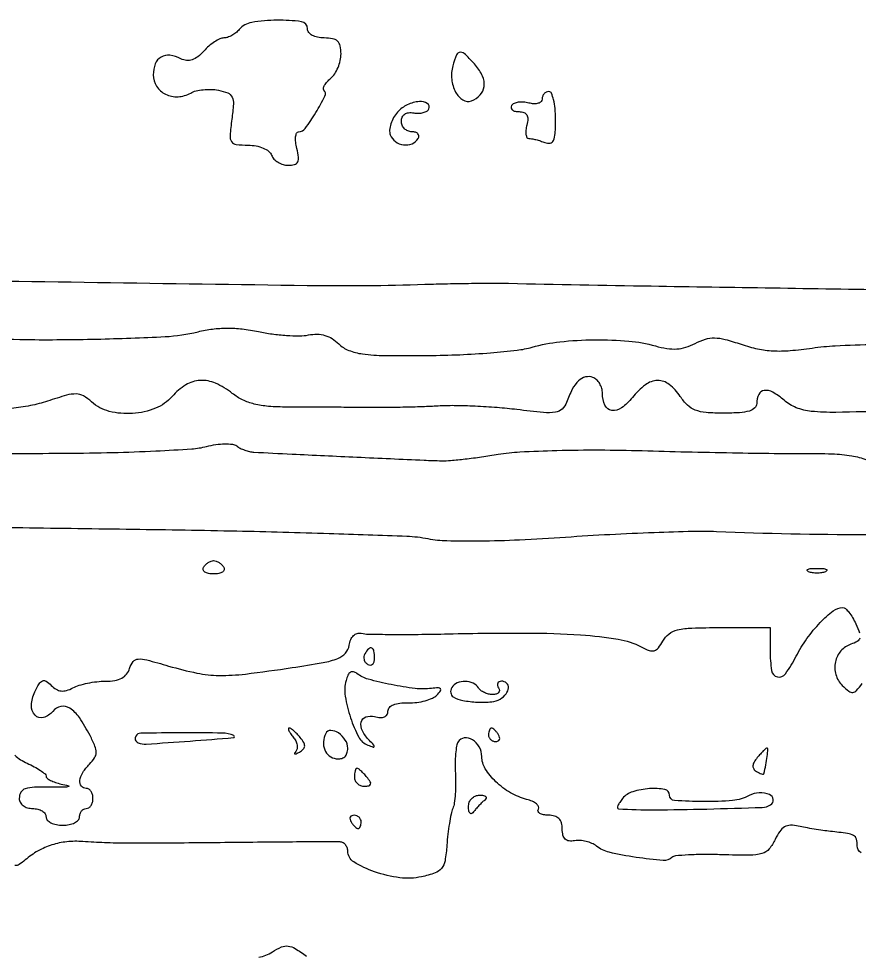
# Model space of a CAD drawing. Extents: x 0 to 5034, y 0 to 2560.
# Drawn here: x 2862.9 to 2988.3, y 2199.1 to 2338.9 of the extents above; entities that cross this region are included whole.
import ezdxf

# ---------------------------------------------------------------- set-up
doc = ezdxf.new("R2010")
doc.units = 0

msp = doc.modelspace()

# ---------------------------------------------------------------- linework, layer by layer
for points in [[(3315.229798, 2294.725646, 0.000021), (3228.5, 2295.347967, -0.000415)], [(3153.440625, 2296.014433, -0.0004), (3123.376065, 2296.368091, -0.005012), (3112, 2296.625099, 0.00301), (3102.836483, 2296.868833, 0.000885), (3088.771875, 2297.133297, 0.000889), (3072.949139, 2297.374683, 0.000955), (3057.5, 2297.553406, -0.0009), (3030.60954, 2297.861568, -0.000352), (2993.485669, 2298.380014, -0.000324), (2957.274275, 2298.934713, -0.001442), (2936, 2299.335761, 0.006301), (2933.728521, 2299.356503, 0.002222), (2930.471875, 2299.330727, 0.002205), (2926.892774, 2299.270703, 0.002587), (2923.5, 2299.18127, -0.011323), (2905.95273, 2299.025391, -0.000472), (2843.375512, 2299.945715, -0.000425)], [(2856.5, 2291.393112, 0.022028), (2864.006653, 2290.985561, 0.008318), (2874.520422, 2291.05333, 0.006838), (2884.76007, 2291.429863, 0.048479), (2889.67311, 2292.1589, -0.030014), (2891.829173, 2292.560568, -0.030552), (2894.005001, 2292.698024, -0.029277), (2896.264814, 2292.570132, -0.023387), (2898.67311, 2292.176941, 0.018754), (2900.715675, 2291.82401, 0.016662), (2902.861165, 2291.608151, 0.016966), (2904.804884, 2291.543939, 0.04824), (2906.152132, 2291.675455, -0.053181), (2907.43162, 2291.787635, -0.06705), (2908.605428, 2291.606976, -0.067942), (2909.677568, 2291.125244, -0.056615), (2910.656628, 2290.347868, 0.102873), (2912.145559, 2289.37416, 0.061176), (2914.205741, 2288.843865, 0.029854), (2917.539751, 2288.60996, 0.004902), (2924.004497, 2288.606422, 0.008609), (2928.698867, 2288.730738, 0.009111), (2933.298196, 2289.015871, 0.008791), (2937.247217, 2289.402998, 0.040491), (2939.5, 2289.850845, -0.043057), (2943.658282, 2290.655382, -0.02378), (2948.828583, 2290.953028, -0.023796), (2953.938364, 2290.760653, -0.048559), (2957.882094, 2290.033815, 0.031314), (2959.606319, 2289.654231, 0.054393), (2961.068946, 2289.587775, 0.059242), (2962.423017, 2289.836441, 0.045697), (2963.8121, 2290.409533, -0.045333), (2965.34589, 2291.043633, -0.080371), (2966.697203, 2291.235469, -0.060637), (2968.284977, 2291.010904, -0.016694), (2970.703413, 2290.27599, 0.030067), (2973.138939, 2289.606445, 0.038976), (2975.434596, 2289.30573, 0.033806), (2977.99083, 2289.34471, 0.016009), (2981.266806, 2289.722615, -0.024852), (2984.725244, 2290.059737, -0.00553), (2990.662749, 2290.276063, -0.00573)], [(2992.960888, 2280.310531, -0.003462), (2984.799957, 2280.11938, -0.029527), (2981.144431, 2280.274982, -0.068778), (2978.911667, 2280.818816, -0.08475), (2977.081811, 2281.929045, 0.046866), (2975.4058, 2283.127555, 0.162952), (2974.119322, 2283.393778, 0.259083), (2973.303106, 2282.80362, 0.109878), (2973, 2281.440983, -0.211675), (2972.704393, 2280.774014, -0.112867), (2971.90249, 2280.323745, -0.056723), (2970.457984, 2280.070544, -0.015051), (2968.11501, 2280, -0.018763), (2965.442153, 2280.100337, -0.072865), (2963.829759, 2280.461774, -0.100683), (2962.667712, 2281.201177, -0.055905), (2961.591957, 2282.5, 0.079568), (2959.957666, 2284.29402, 0.175712), (2958.226601, 2284.87784, 0.158331), (2956.3939, 2284.236453, 0.061818), (2954.453076, 2282.338691, -0.065361), (2952.838615, 2280.782188, -0.195811), (2951.381891, 2280.410448, -0.261616), (2950.369203, 2281.178117, -0.102962), (2950, 2282.952028, 0.071464), (2949.893398, 2283.694068, 0.063691), (2949.580852, 2284.408129, 0.066846), (2949.118717, 2284.987528, 0.099732), (2948.573113, 2285.33357, 0.153625), (2947.47239, 2285.401395, 0.129217), (2946.44308, 2284.838632, 0.083664), (2945.49452, 2283.581787, 0.033841), (2944.631963, 2281.607568, -0.120896), (2943.97708, 2280.618575, -0.151555), (2942.988861, 2280.147936, -0.059572), (2941.215879, 2280.104233, -0.006784), (2937.226729, 2280.536448, 0.011067), (2934.285786, 2280.829634, 0.008072), (2931.007227, 2281.030158, 0.008162), (2927.891463, 2281.11935, 0.017755), (2925.5, 2281.06383, -0.006391), (2923.156158, 2280.956085, -0.003248), (2920.20625, 2280.877423, -0.003226), (2917.161559, 2280.835676, -0.004819), (2914.5, 2280.842009, 0.000934), (2911.799354, 2280.869423, 0.00058), (2908.63028, 2280.891998, 0.000582), (2905.503307, 2280.907007, 0.001053), (2902.943507, 2280.910926, -0.019872), (2900.174626, 2281.019424, -0.041644), (2898.049402, 2281.367068, -0.051418), (2896.320343, 2281.994559, -0.053963), (2894.785778, 2282.953867, 0.062144), (2892.287123, 2284.459756, 0.117739), (2889.989372, 2284.887045, 0.125628), (2887.847703, 2284.223405, 0.076313), (2885.813051, 2282.5, -0.119122), (2883.337545, 2280.740291, -0.078452), (2879.91544, 2279.959723, -0.07882), (2876.436177, 2280.272442, -0.122763), (2873.795088, 2281.685443, 0.053882), (2872.573285, 2282.572359, 0.126373), (2871.493544, 2282.869826, 0.074313), (2870.060651, 2282.681127, 0.010555), (2867.216347, 2281.800033, -0.031804), (2864.661226, 2281.125997, -0.024829), (2861.820177, 2280.712038, -0.022097)], [(2856.6125, 2273.93502, -0.000238), (2863.042535, 2273.982063, -0.000188), (2870, 2274.027049, 0.004638), (2876.952613, 2274.133893, 0.00589), (2883.367991, 2274.36766, 0.004691), (2888.732257, 2274.676901, 0.047604), (2890.933585, 2275.036901, -0.027906), (2892.326279, 2275.321304, -0.032562), (2893.671814, 2275.42991, -0.034449), (2894.798424, 2275.369659, -0.136151), (2895.433585, 2275.10639, 0.05078), (2895.950552, 2274.780761, 0.029375), (2896.627366, 2274.493095, 0.0291), (2897.347711, 2274.282066, 0.042872), (2898, 2274.189409, 0.001924), (2903.693651, 2273.89555, 0.000435), (2913.365967, 2273.442084, 0.000229), (2923.379, 2272.985967, 0.006348), (2926, 2272.901104, 0.026578), (2927.342169, 2272.946048, 0.006782), (2929.507596, 2273.163711, 0.006892), (2931.976397, 2273.480273, 0.006938), (2934.430115, 2273.864147, -0.029135), (2937.6933, 2274.227225, -0.006823), (2943.191912, 2274.441282, -0.00701), (2949.534279, 2274.512604, -0.006834), (2955.930115, 2274.407438, 0.001728), (2962.502444, 2274.232224, 0.001512), (2969.37516, 2274.09356, 0.00152), (2975.585232, 2274.005931, 0.004535), (2979.836387, 2273.997421, -0.010323), (2984.253014, 2273.937451, -0.033433), (2987.168734, 2273.641773, -0.048004), (2989.393251, 2273.04085, -0.048488)], [(3025.652663, 2262.067992, -0.002587), (2989.182519, 2261.852044, -0.010522), (2967, 2262.302326, 0.015783), (2963.480245, 2262.336735, 0.003905), (2957.710937, 2262.165919, 0.003991), (2951.105626, 2261.865882, 0.00399), (2944.505318, 2261.460411, -0.005777), (2937.621018, 2261.062176, -0.008762), (2931.627266, 2260.890075, -0.009184), (2926.794992, 2260.924796, -0.041943), (2924.005318, 2261.231178, 0.038753), (2920.825956, 2261.600873, 0.001562), (2909.220312, 2262.009208, 0.002732), (2895.460344, 2262.37506, 0.00193), (2880, 2262.641876, -0.000278), (2863.520382, 2262.871793, -0.00026), (2846.66875, 2263.125009, -0.000258)], [(2934.647086, 2196.681372, 0.000372), (2984.60265, 2196.26381, 0.000076), (3013.877148, 2196.045363, 0.000121), (3038.939529, 2195.868262, 0.000024), (3061.03293, 2195.718559, 0.005982)], [(2862.334444, 2228.944862, 0.077672), (2864.166667, 2227.765932, -0.018923), (2865.25201, 2227.235534, -0.027033), (2866.167708, 2226.678574, -0.025747), (2866.843999, 2226.16233, -0.220295), (2867, 2225.82544, 0.231744), (2867.145181, 2225.529026, 0.045134), (2867.660937, 2225.198666, 0.039555), (2868.388229, 2224.890814, 0.027419), (2869.25, 2224.655535, -0.007356), (2870.34769, 2224.402671, -0.664799), (2870.366914, 2224.280646, -0.137799), (2870.056084, 2224.191346, -0.003137), (2868.5, 2224.191947, 0.007319), (2865.256761, 2224.166068, 0.069065), (2863.886214, 2223.944147, 0.192239), (2863.24257, 2223.425482, 0.128874), (2863, 2222.5, 0.130775), (2863.153209, 2221.924246, 0.10214), (2863.583333, 2221.4375, 0.08892), (2864.230589, 2221.111864, 0.072314), (2865, 2221, -0.060614), (2865.764809, 2220.906942, -0.079275), (2866.4125, 2220.632812, -0.09728), (2866.846152, 2220.226754, -0.157354), (2867, 2219.75, 0.191087), (2867.189346, 2219.272647, 0.088204), (2867.734375, 2218.867188, 0.068025), (2868.543227, 2218.592117, 0.048028), (2869.5, 2218.5, 0.048028), (2870.456773, 2218.592117, 0.068025), (2871.265625, 2218.867188, 0.088204), (2871.810654, 2219.272647, 0.191087), (2872, 2219.75, -0.078509), (2872.075441, 2220.227503, -0.090584), (2872.29375, 2220.632812, -0.10078), (2872.618619, 2220.903776, -0.124206), (2873, 2221, 0.148195), (2873.381354, 2221.115568, 0.098894), (2873.70625, 2221.440625, 0.082425), (2873.925306, 2221.926543, 0.064853), (2874, 2222.5, 0.064853), (2873.925306, 2223.073457, 0.082425), (2873.70625, 2223.559375, 0.098894), (2873.381354, 2223.884432, 0.148195), (2873, 2224, -0.231289), (2872.274398, 2224.354618, -0.201747), (2872.052449, 2225.17742, -0.107446), (2872.489866, 2226.380415, -0.055703), (2873.49258, 2227.635437, 0.05184), (2874.238366, 2228.554278, 0.141614), (2874.480798, 2229.346789, 0.103038), (2874.297189, 2230.302302, 0.020516), (2873.558517, 2231.886841, 0.029542), (2871.967967, 2234.562581, 0.100088), (2870.525043, 2235.978357, 0.197288), (2869.211186, 2236.226704, 0.170451), (2868, 2235.5, -0.14726), (2866.612077, 2234.57942, -0.286664), (2865.377334, 2234.914667, -0.200005), (2864.828364, 2236.406893, -0.099995), (2865.31811, 2238.394323, -0.022929), (2865.967204, 2239.620728, -0.167176), (2866.465853, 2240.046627, -0.244036), (2867.010193, 2239.990288, -0.050932), (2867.778427, 2239.36443, 0.063292), (2868.514526, 2238.794339, 0.105554), (2869.255039, 2238.547101, 0.099555), (2870.062776, 2238.617186, 0.051643), (2871.003705, 2239.001983, -0.049624), (2871.930465, 2239.385349, -0.022667), (2873.201495, 2239.706832, -0.022183), (2874.582239, 2239.926895, -0.028431), (2875.866871, 2240, 0.0403), (2877.251517, 2240.111784, 0.081269), (2878.286962, 2240.458709, 0.101203), (2879.01167, 2241.053427, 0.093913), (2879.468286, 2241.900077, -0.087083), (2880.001846, 2242.922304, -0.216485), (2880.72971, 2243.31018, -0.080886), (2882.011748, 2243.183887, -0.006527), (2885.285673, 2242.268387, 0.021143), (2889.515708, 2241.217774, 0.046957), (2892.814234, 2240.86241, 0.033781), (2896.730121, 2241.074314, 0.006683), (2903.696504, 2242.020268, 0.007145), (2908.31653, 2242.778258, 0.04949), (2910.52166, 2243.402348, 0.117384), (2911.667546, 2244.200508, 0.145023), (2912.220245, 2245.372518, -0.060322), (2912.455091, 2246.210907, -0.099699), (2912.86415, 2246.818746, -0.124013), (2913.40531, 2247.137956, -0.129562), (2914.023741, 2247.155572, 0.052988), (2915.048628, 2247.028524, 0.002636), (2918.444474, 2246.987139, 0.004225), (2922.487165, 2246.993344, 0.00304), (2927, 2247.065845, -0.005665), (2938.703877, 2247.192429, -0.016763), (2946.734521, 2246.918984, -0.02325), (2952.357882, 2246.274832, -0.082902), (2955.778384, 2245.118605, 0.035498), (2956.96233, 2244.589276, 0.154557), (2957.720424, 2244.556827, 0.164026), (2958.33287, 2244.966066, 0.041317), (2958.993196, 2245.987287, -0.10976), (2959.901567, 2247.044022, -0.103038), (2961.192194, 2247.646518, -0.049742), (2963.33924, 2247.931594, -0.008151), (2967.535184, 2248), (2975, 2248), (2975, 2244.559017, 0.036637), (2975.218778, 2241.577252, 0.312096), (2976.086491, 2240.648651, 0.300363), (2977.296667, 2241.117104, 0.03519), (2978.880449, 2243.71468, -0.035569), (2980.500076, 2246.366529, -0.035995), (2982.473377, 2248.750838, -0.036721), (2984.42378, 2250.510642, -0.166684), (2985.850916, 2251, -0.189887), (2986.241559, 2250.846095, -0.037293), (2986.763249, 2250.281173, -0.034776), (2987.306384, 2249.489921, -0.026133), (2987.79393, 2248.552929, -0.024053), (2988.334294, 2247.197788, -0.142959)], [(2988.369979, 2246.44452, -0.203257), (2987.992188, 2245.93467, -0.056236), (2987.062416, 2245.51981, 0.138413), (2985.562982, 2244.532255, 0.127262), (2984.741609, 2242.875016, 0.123442), (2984.814664, 2240.986298, 0.125934), (2985.771345, 2239.371512, 0.026538), (2986.742883, 2238.497973, 0.194774), (2987.328917, 2238.320192, 0.189241), (2987.883404, 2238.597854, 0.024861), (2988.730212, 2239.639103, 0.050129)], [(2988.570507, 2214.392103, -0.257447), (2988, 2215.426676, 0.064121), (2987.868355, 2216.448989, 0.207962), (2987.45498, 2216.97484, 0.089881), (2986.543918, 2217.271937, 0.007053), (2984, 2217.583432, -0.00873), (2982.876296, 2217.724853, -0.005397), (2981.560583, 2217.928346, -0.005412), (2980.264737, 2218.157547, -0.009687), (2979.20624, 2218.377918, 0.060926), (2978.03508, 2218.498895, 0.127036), (2977.157532, 2218.254619, 0.112896), (2976.442549, 2217.589814, 0.042371), (2975.767937, 2216.390023, -0.069868), (2974.868902, 2214.978206, -0.147077), (2973.786597, 2214.28113, -0.0705), (2971.985353, 2214.028462, -0.007755), (2967.805181, 2214.099164, 0.008784), (2965.147539, 2214.138642, 0.012818), (2962.806743, 2214.072267, 0.00829), (2960.875746, 2213.935783, 0.176359), (2960.363732, 2213.697066, -0.222446), (2959.062312, 2213.225496, -0.014711), (2955.001362, 2213.713307, -0.019097), (2951.010446, 2214.469093, -0.111597), (2949.096376, 2215.388091, 0.065184), (2948.423849, 2215.79096, 0.042141), (2947.562694, 2216.081409, 0.041875), (2946.656239, 2216.225239, 0.060443), (2945.846376, 2216.187083, -0.07201), (2945.006755, 2216.166889, -0.161097), (2944.435856, 2216.435082, -0.147232), (2944.105661, 2217.012035, -0.056922), (2944, 2217.937142, 0.067863), (2943.874445, 2218.857948, 0.129067), (2943.500466, 2219.499534, 0.129249), (2942.860007, 2219.87415, 0.068151), (2941.940983, 2220, -0.042275), (2941.190194, 2220.063593, -0.091788), (2940.648983, 2220.262415, -0.169527), (2940.401973, 2220.555788, -0.233491), (2940.434072, 2220.893326, 0.248675), (2940.459624, 2221.279258, 0.113409), (2940.145822, 2221.694449, 0.072447), (2939.52233, 2222.079378, 0.04066), (2938.677497, 2222.366095, -0.070626), (2936.283928, 2223.341385, -0.059015), (2934.090486, 2224.994483, -0.063413), (2932.518038, 2226.93736, -0.13933), (2932, 2228.760307, 0.12807), (2931.625664, 2230.19779, 0.128589), (2930.598118, 2231.267533, 0.17001), (2929.38909, 2231.528948, 0.22713), (2928.457382, 2230.931042, 0.099441), (2928.233991, 2230.329065, 0.018171), (2928.090123, 2229.143645, 0.018903), (2928.023813, 2227.722701, 0.016178), (2928.059057, 2226.224716, -0.01631), (2928.094792, 2224.688692, -0.016307), (2928.030329, 2223.15351, -0.016366), (2927.886645, 2221.819639, -0.060004), (2927.668691, 2221, 0.043898), (2927.419014, 2220.169454, 0.010989), (2927.162137, 2218.776051, 0.01114), (2926.938074, 2217.163308, 0.011002), (2926.784991, 2215.535492, -0.023265), (2926.508807, 2213.21146, -0.128267), (2925.999039, 2212.069784, -0.140977), (2925.021164, 2211.378144, -0.030197), (2923, 2210.807618, -0.085989), (2919.756338, 2210.667449, -0.052007), (2916.004726, 2211.554929, -0.053482), (2912.912416, 2213.022346, -0.260906), (2912, 2214.651874, 0.091038), (2911.905034, 2215.169125, 0.093328), (2911.632812, 2215.613858, 0.096678), (2911.226984, 2215.917691, 0.106151), (2910.75, 2216.0336, 0.008329), (2909.839101, 2216.042907, 0.0002), (2905.607812, 2216.013961, 0.000438), (2900.646755, 2215.973697, 0.000298), (2895, 2215.919562, -0.000503), (2884.255171, 2215.820973, -0.003716), (2879.129523, 2215.817198, -0.007624), (2875.717273, 2215.892089, -0.009059), (2872.5, 2216.070216, 0.044071), (2870.096274, 2216.034982, 0.05161), (2867.864732, 2215.56897, 0.052302), (2865.800512, 2214.663171, 0.04734), (2863.893382, 2213.322772, -0.033629), (2862.975925, 2212.639681, -0.157698), (2862.348281, 2212.472746, -0.168284)], [(2898.729945, 2198.827479, 0.108538), (2900.754937, 2199.588702, -0.039061), (2902.122843, 2200.331947, -0.137024), (2903.105346, 2200.477709, -0.10841), (2904.151592, 2200.106382, -0.019907), (2905.857587, 2198.947169, 0.136476)]]:
    msp.add_lwpolyline(points, format="xyb")
for points in [[(2895.803211, 2337.25, -0.050579), (2895.31187, 2336.771695, -0.041939), (2894.703861, 2336.367188, -0.043683), (2894.076838, 2336.090243, -0.082337), (2893.532543, 2336, 0.110702), (2892.941631, 2335.867546, 0.034765), (2892.145978, 2335.421952, 0.032808), (2891.300777, 2334.785262, 0.031017), (2890.529121, 2334.032178, -0.042819), (2889.634475, 2333.19932, -0.085778), (2888.786284, 2332.743716, -0.105752), (2887.957649, 2332.651305, -0.093798), (2887.124133, 2332.897051, 0.084821), (2885.481054, 2333.413461, 0.167713), (2884.156466, 2333.149017, 0.172148), (2883.299563, 2332.132608, 0.090118), (2883, 2330.484054, 0.142987), (2883.495525, 2328.786718, 0.138734), (2884.830983, 2327.598811, 0.128027), (2886.683727, 2327.229766, 0.113522), (2888.575155, 2327.782121, -0.068694), (2889.374187, 2328.094826, -0.033494), (2890.455715, 2328.279248, -0.032443), (2891.625921, 2328.322644, -0.040293), (2892.708466, 2328.2049, -0.048654), (2894.105765, 2327.793835, -0.191266), (2894.743546, 2327.186061, -0.125347), (2894.93708, 2326.13519, -0.016517), (2894.708289, 2323.861796, 0.013359), (2894.448538, 2321.434738, 0.161216), (2894.668582, 2320.534704, 0.227497), (2895.350102, 2320.103661, 0.029152), (2897.126541, 2320, -0.04467), (2898.325134, 2319.892704, -0.056337), (2899.391213, 2319.573276, -0.066094), (2900.202666, 2319.091635, -0.134993), (2900.638374, 2318.5, 0.099011), (2901.000992, 2317.92645, 0.066856), (2901.606563, 2317.440625, 0.063836), (2902.352061, 2317.112074, 0.072025), (2903.126041, 2317, 0.063057), (2904.064787, 2317.118862, 0.214251), (2904.535449, 2317.494832, 0.152458), (2904.658118, 2318.200669, 0.028856), (2904.410644, 2319.5, -0.032094), (2904.234536, 2320.45833, -0.055886), (2904.22976, 2321.265625, -0.08287), (2904.381791, 2321.812605, -0.291438), (2904.675984, 2322, 0.238812), (2905.661621, 2322.499236, 0.021903), (2907.233984, 2324.851107, 0.020626), (2908.595613, 2327.318475, 0.32265), (2908.449483, 2328.217183, -0.260391), (2908.369461, 2328.499795, -0.073562), (2908.545625, 2328.940343, -0.054037), (2908.928056, 2329.459138, -0.033732), (2909.475834, 2329.979944, 0.076132), (2910.059718, 2330.637529, 0.044487), (2910.552276, 2331.571719, 0.043296), (2910.887569, 2332.619293, 0.055864), (2911, 2333.622445, 0.051079), (2910.878567, 2334.808014, 0.152761), (2910.487125, 2335.512244, 0.145926), (2909.750896, 2335.886681, 0.045203), (2908.5, 2336, -0.048495), (2907.505811, 2336.096653, -0.077346), (2906.704809, 2336.38742, -0.102582), (2906.185933, 2336.830752, -0.166334), (2906, 2337.374202, 0.374764), (2905.083196, 2338.425586, 0.037198), (2901.465729, 2338.650815, 0.037983), (2897.670604, 2338.315563, 0.179127)], [(2927.667972, 2331.838327, 0.090646), (2927.516491, 2329.82181, 0.095727), (2928.096731, 2327.923826, 0.12833), (2929.179382, 2326.744837, 0.239189), (2930.437936, 2326.614557, 0.113479), (2931.748272, 2327.49646, 0.15978), (2932.338135, 2328.764095, 0.135765), (2932.104421, 2330.297646, 0.073465), (2931.070241, 2331.919011, 0.016705), (2929.553117, 2333.554549, 0.206159), (2928.782354, 2333.865006, 0.299537), (2928.206202, 2333.465935, 0.031805)], [(2941, 2326.883369, -0.196983), (2940.841275, 2326.496111, -0.126681), (2940.419485, 2326.242817, -0.086541), (2939.775012, 2326.167635, -0.049856), (2939.000996, 2326.289489, 0.046215), (2938.194768, 2326.422423, 0.054994), (2937.424696, 2326.392509, 0.064046), (2936.801315, 2326.21553, 0.15438), (2936.441979, 2325.90612, 0.175788), (2936.370451, 2325.563058, 0.188743), (2936.538692, 2325.266173, 0.117061), (2936.955556, 2325.06528, 0.054056), (2937.557614, 2325, -0.08139), (2938.288211, 2324.880281, -0.182778), (2938.716181, 2324.529639, -0.147627), (2938.858505, 2323.920933, -0.048119), (2938.710251, 2323, 0.037088), (2938.569476, 2322.233504, 0.064378), (2938.583098, 2321.5875, 0.097659), (2938.738143, 2321.155205, 0.263809), (2939.011832, 2321, -0.047225), (2939.434213, 2320.960017, -0.014583), (2940.058851, 2320.821697, -0.014444), (2940.752121, 2320.625364, -0.015389), (2941.418213, 2320.393011, 0.138026), (2942.196683, 2320.321119, 0.245804), (2942.690662, 2320.707898, 0.092826), (2942.9415, 2321.735829, 0.013557), (2943, 2323.893011, 0.022975), (2942.927636, 2325.467001, 0.036755), (2942.70625, 2326.793572, 0.042227), (2942.387429, 2327.745296, 0.29927), (2942, 2328, 0.110888), (2941.618511, 2327.914342, 0.100006), (2941.29375, 2327.67199, 0.094768), (2941.075911, 2327.309713, 0.088331)], [(2919.444846, 2324.939056, 0.053473), (2918.843258, 2324.111737, 0.052496), (2918.426396, 2323.170641, 0.057173), (2918.244198, 2322.261854, 0.112989), (2918.347334, 2321.537245, 0.14276), (2919.107715, 2320.537035, 0.12782), (2920.319769, 2320.048815, 0.132023), (2921.585858, 2320.219326, 0.156464), (2922.5, 2321, 0.139169), (2922.607943, 2321.379648, 0.191142), (2922.478525, 2321.70625, 0.138808), (2922.110654, 2321.926733, 0.066118), (2921.559017, 2322, -0.09929), (2920.964042, 2322.119326, -0.098003), (2920.457961, 2322.45909, -0.097885), (2920.119005, 2322.966406, -0.098787), (2920, 2323.562858, -0.1038), (2920.130512, 2324.184758, -0.141443), (2920.495362, 2324.622577, -0.123024), (2921.081674, 2324.836743, -0.068411), (2921.846723, 2324.812858, 0.048231), (2922.583074, 2324.76017, 0.058127), (2923.269433, 2324.857649, 0.068407), (2923.807248, 2325.081116, 0.156524), (2924.096723, 2325.404671, 0.367347), (2923.854256, 2326.233018, 0.172097), (2922.688655, 2326.519613, 0.086928), (2920.886909, 2326.014791, 0.097465)], [(2893.5, 2257, -0.210115), (2893.553029, 2256.621971, -0.178861), (2893.314314, 2256.29375, -0.100989), (2892.768372, 2256.071437, -0.046386), (2892, 2256, -0.046386), (2891.231628, 2256.071437, -0.100989), (2890.685686, 2256.29375, -0.178861), (2890.446971, 2256.621971, -0.210115), (2890.5, 2257, -0.057296), (2890.80183, 2257.382513, -0.050113), (2891.195564, 2257.70625, -0.052849), (2891.617099, 2257.926995, -0.094481), (2892, 2258, -0.094481), (2892.382901, 2257.926995, -0.052849), (2892.804436, 2257.70625, -0.050113), (2893.19817, 2257.382513, -0.057296)], [(2983.25, 2256.337719, -0.057986), (2982.679992, 2256.181385, -0.037979), (2982, 2256.12966, -0.037979), (2981.320008, 2256.181385, -0.057986), (2980.75, 2256.337719, -0.174857), (2980.540618, 2256.525001, -0.447206), (2980.601562, 2256.693942, -0.078554), (2981.10856, 2256.810911, -0.017491), (2982, 2256.842105, -0.017491), (2982.89144, 2256.810911, -0.078554), (2983.398438, 2256.693942, -0.447206), (2983.459382, 2256.525001, -0.174857)], [(2914.542705, 2244.069098, 0.108373), (2914.401101, 2243.665803, 0.099685), (2914.434921, 2243.22714, 0.095498), (2914.639411, 2242.820631, 0.090427), (2914.983688, 2242.510081, 0.136093), (2915.36964, 2242.397824, 0.190788), (2915.701458, 2242.524436, 0.140899), (2915.925389, 2242.890269, 0.067432), (2916, 2243.440983, 0.039415), (2915.914842, 2244.519563, 0.25701), (2915.592818, 2244.933879, 0.315493), (2915.13314, 2244.838655, 0.050477)], [(2911.741065, 2240.117835, 0.10441), (2911.627688, 2237.743362, 0.041029), (2912.417962, 2234.546796, 0.039192), (2913.655628, 2231.641518, 0.18362), (2914.990033, 2230.455634, 0.01087), (2915.789391, 2230.171429, 0.401732), (2915.949127, 2230.247438, 0.285396), (2915.908347, 2230.455722, 0.008089), (2915.25, 2231.140754, -0.076024), (2914.197136, 2232.584913, -0.173022), (2914.017216, 2233.904103, -0.267075), (2914.700142, 2234.668652, -0.144886), (2916, 2234.710251, 0.04815), (2916.846386, 2234.57405, 0.11321), (2917.474339, 2234.676763, 0.163021), (2917.856778, 2235.006006, 0.135014), (2918, 2235.526736, -0.187227), (2918.214461, 2236.079393, -0.11052), (2918.802424, 2236.490606, -0.071851), (2919.758548, 2236.731401, -0.032933), (2921.046498, 2236.779615, 0.037484), (2922.301107, 2236.838007, 0.035903), (2923.551616, 2237.082679, 0.038068), (2924.621542, 2237.462467, 0.096075), (2925.296498, 2237.932957, 0.028267), (2925.846395, 2238.567622, 0.346654), (2925.843412, 2238.867619, 0.241348), (2925.51563, 2239.013932, 0.01759), (2924.5, 2238.923323, -0.060966), (2922.068518, 2238.917552, -0.019555), (2918.496562, 2239.488544, -0.017522), (2915.04269, 2240.306939, -0.100521), (2913.372143, 2241.151466, 0.109227), (2912.855331, 2241.401654, 0.202214), (2912.403197, 2241.325999, 0.14123), (2912.027723, 2240.902494, 0.047278)], [(2927.542705, 2239.069098, 0.080711), (2927.380854, 2238.678135, 0.092024), (2927.361483, 2238.274022, 0.101266), (2927.485706, 2237.920011, 0.121269), (2927.733688, 2237.669679, 0.092413), (2929.160984, 2237.125173, 0.033307), (2931.328486, 2236.877966, 0.032453), (2933.471151, 2236.916347, 0.119065), (2934.75, 2237.339871, 0.088465), (2935.615419, 2238.119495, 0.148416), (2935.963134, 2239.02577, 0.230251), (2935.688613, 2239.711208, 0.186426), (2934.940983, 2240, 0.108972), (2934.586039, 2239.921712, 0.182303), (2934.3746, 2239.70625, 0.161196), (2934.343488, 2239.3821, 0.082592), (2934.5, 2239, -0.131946), (2934.613866, 2238.620091, -0.190139), (2934.495862, 2238.29375, -0.14379), (2934.146634, 2238.073627, -0.069308), (2933.618034, 2238, -0.059645), (2932.99842, 2238.074178, -0.050746), (2932.377112, 2238.29375, -0.053126), (2931.846464, 2238.617096, -0.091204), (2931.5, 2239, 0.149221), (2930.701188, 2239.701979, 0.102166), (2929.515123, 2239.968556, 0.103439), (2928.332823, 2239.742787, 0.156866)], [(2880.387444, 2231.819098, 0.106133), (2880.286342, 2231.534466, 0.115923), (2880.315875, 2231.243026, 0.113123), (2880.47351, 2230.989963, 0.097397), (2880.733688, 2230.814161, 0.117031), (2881.925464, 2230.613206, 0.002057), (2888.484285, 2231.073535, 0.00205), (2894.948838, 2231.58064, 0.77291), (2895, 2231.874444, 0.103289), (2893.293534, 2232.258462, 0.004822), (2887.344355, 2232.293305, 0.00259), (2881.124942, 2232.237536, 0.256375)], [(2903.868879, 2231.657991, -0.059816), (2904.239506, 2231.083858, -0.070874), (2904.437715, 2230.469816, -0.083091), (2904.440463, 2229.911524, -0.144798), (2904.241324, 2229.497665, 0.051532), (2904.050748, 2229.237981, 0.539115), (2904.099215, 2229.139852, 0.145908), (2904.32953, 2229.17859, 0.016746), (2904.798558, 2229.428702, 0.06466), (2905.372512, 2229.867315, 0.184594), (2905.57584, 2230.31771, 0.150137), (2905.445068, 2230.854248, 0.03892), (2904.926114, 2231.589028, 0.019407), (2904.441126, 2232.129294, 0.024812), (2903.952218, 2232.585527, 0.024047), (2903.517621, 2232.918068, 0.152428), (2903.255111, 2233, 0.437369), (2903.155018, 2232.891735, 0.087861), (2903.229155, 2232.605785, 0.04512), (2903.476182, 2232.173471, 0.020857)], [(2908.717159, 2232.206326, 0.095841), (2908.379816, 2230.965331, 0.115576), (2908.566845, 2229.774692, 0.127871), (2909.236955, 2228.875234, 0.133383), (2910.25, 2228.433813, 0.081443), (2910.988932, 2228.446227, 0.137048), (2911.543138, 2228.715118, 0.134884), (2911.883392, 2229.236134, 0.077749), (2912, 2229.981495, 0.144426), (2911.63393, 2231.222385, 0.1007), (2910.606673, 2232.272363, 0.137352), (2909.472777, 2232.651421, 0.299475)], [(2933, 2232, 0.105053), (2933.081062, 2231.618444, 0.099167), (2933.311086, 2231.29375, 0.09642), (2933.654762, 2231.076123, 0.093332), (2934.059017, 2231, 0.108972), (2934.413961, 2231.078288, 0.182303), (2934.6254, 2231.29375, 0.161196), (2934.656512, 2231.6179, 0.082592), (2934.5, 2232, 0.029505), (2934.231006, 2232.382774, 0.035638), (2933.933975, 2232.70625, 0.038439), (2933.65171, 2232.934461, 0.151918), (2933.440983, 2233, 0.210953), (2933.272352, 2232.92554, 0.081139), (2933.129539, 2232.70625, 0.061769), (2933.032345, 2232.382849, 0.042167)], [(2973.073886, 2228.589028, 0.043282), (2972.608797, 2227.918193, 0.115588), (2972.443671, 2227.36394, 0.160707), (2972.564792, 2226.907337, 0.110253), (2972.951442, 2226.530011, 0.023308), (2973.359074, 2226.303618, 0.041943), (2973.714461, 2226.163103, 0.058009), (2973.975158, 2226.116526, 0.361912), (2974.076511, 2226.190983, 0.013932), (2974.365877, 2227.517011, 0.016868), (2974.56025, 2228.775356, 0.009503), (2974.66899, 2229.85349, 0.438295), (2974.533961, 2230, 0.182026), (2974.368046, 2229.937528, 0.01202), (2973.985822, 2229.585527, 0.01615), (2973.543523, 2229.129577, 0.011296)], [(2913, 2225.666667, 0.110531), (2913.113835, 2225.15801, 0.099964), (2913.435961, 2224.725, 0.094873), (2913.917474, 2224.434565, 0.088623), (2914.484124, 2224.333333, 0.046192), (2915.161164, 2224.396015, 0.284908), (2915.408272, 2224.621532, 0.21616), (2915.350913, 2225.0015, 0.02929), (2914.861679, 2225.666667, 0.015561), (2914.410313, 2226.177323, 0.020979), (2913.969258, 2226.608333, 0.018608), (2913.58358, 2226.929718, 0.165873), (2913.377555, 2227, 0.278952), (2913.231901, 2226.911882, 0.051723), (2913.110907, 2226.608333, 0.042237), (2913.027384, 2226.177572, 0.02678)], [(2953, 2222.5, 0.024516), (2952.565748, 2221.921239, 0.052605), (2952.30364, 2221.429327, 0.103234), (2952.244096, 2221.099709, 0.388456), (2952.377555, 2220.961538, 0.016471), (2957.709375, 2220.808081, 0.005417), (2965.556956, 2220.925796, 0.001723), (2973.817728, 2221.167732, 0.130953), (2975.07779, 2221.548077, 0.289425), (2975.464474, 2222.340932, 0.269858), (2974.923333, 2223.072549, 0.114342), (2973.388127, 2223.350478, 0.111154), (2971.869623, 2222.930225, -0.101524), (2969.415268, 2222.200374, -0.023145), (2965.060683, 2222.024335, -0.016347), (2960.75374, 2222.190538, -0.393492), (2960, 2223, 0.363777), (2959.290337, 2223.84633, 0.061709), (2957.019335, 2223.964425, 0.055694), (2954.507682, 2223.500683, 0.147103)], [(2932.4283, 2222.25, 0.019542), (2932.02775, 2221.890763, 0.01106), (2931.569889, 2221.426563, 0.011028), (2931.128314, 2220.937434, 0.017789), (2930.776946, 2220.5, -0.111066), (2930.485745, 2220.250498, -0.327207), (2930.239691, 2220.28649, -0.159858), (2930.068396, 2220.618706, -0.037587), (2930.015313, 2221.25, -0.092982), (2930.13542, 2221.922707, -0.098893), (2930.490372, 2222.489797, -0.101386), (2931.027441, 2222.867015, -0.102919), (2931.666667, 2223, -0.043317), (2932.247958, 2222.949546, -0.152297), (2932.577897, 2222.779687, -0.297449), (2932.631514, 2222.533999, -0.129577)], [(2912.5, 2219, 0.029505), (2912.768994, 2218.617226, 0.035638), (2913.066025, 2218.29375, 0.038439), (2913.34829, 2218.065539, 0.151918), (2913.559017, 2218, 0.210953), (2913.727648, 2218.07446, 0.081139), (2913.870461, 2218.29375, 0.061769), (2913.967655, 2218.617151, 0.042167), (2914, 2219, 0.105053), (2913.918938, 2219.381556, 0.099167), (2913.688914, 2219.70625, 0.09642), (2913.345238, 2219.923877, 0.093332), (2912.940983, 2220, 0.108972), (2912.586039, 2219.921712, 0.182303), (2912.3746, 2219.70625, 0.161196), (2912.343488, 2219.3821, 0.082592)]]:
    msp.add_lwpolyline(points, format="xyb", close=True)

doc.saveas('drawing.dxf')
